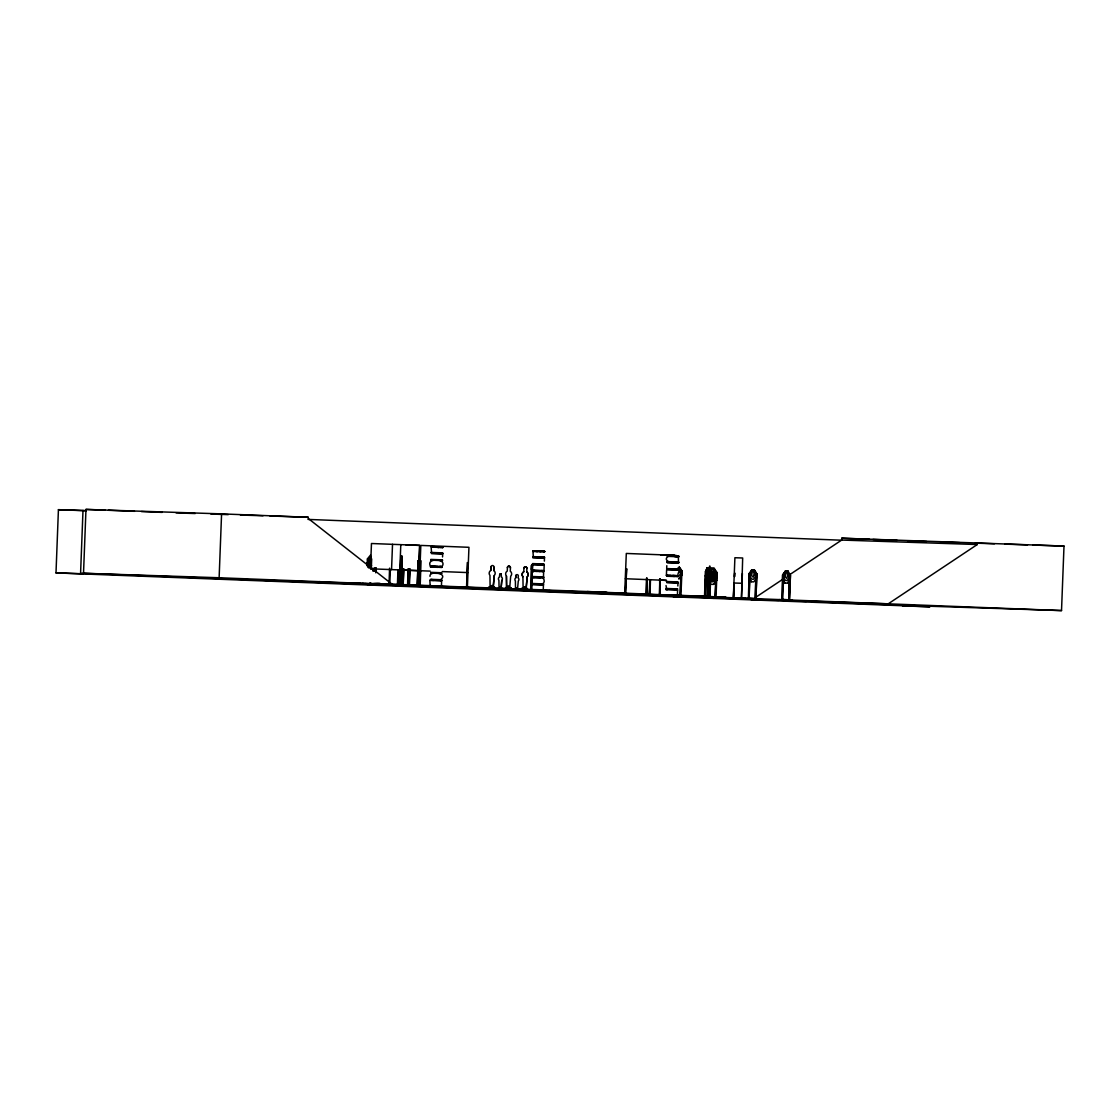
<?xml version="1.0" encoding="UTF-8"?>
<svg xmlns="http://www.w3.org/2000/svg" width="1120" height="1120" viewBox="0 0 1120 1120"><rect width="100%" height="100%" fill="white"/><g stroke="black" fill="none" stroke-linecap="round" stroke-linejoin="round"><path stroke-width="1.5" d="M401.268 559.804L401.226 565.278L401.87 562.926M401.856 559.818L400.806 585.186L401.646 559.902C402.122 548.702 400.61 567.364 401.716 561.666M402.108 559.818L401.086 585.2M902.482 605.892L929.978 606.802L56 572.894L58.422 509.684L85.918 510.594M82.992 510.482L80.584 573.16L752.948 599.368M392.42 584.5L308.182 518.448L308.224 517.272L221.578 513.884L85.974 509.418L83.496 573.804L56 572.894M83.51 573.272L219.128 577.752L221.578 513.884M319.662 581.56L320.166 582.232L318.542 582.162M353.738 583.226C357.126 584.01 349.524 583.632 353.038 583.198M354.186 583.786L355.236 583.296L353.808 583.772M353.458 583.226L355.18 583.282M354.662 583.8L356.958 583.366L355.978 583.842M356.006 583.324L362.628 584.108M359.156 583.968C362.908 582.694 352.548 583.814 361.186 584.052M359.772 583.996L362.572 583.576M369.222 584.36L371.21 583.674L363.104 583.59M369.068 584.36L364.98 583.674L366.604 584.276M367.094 565.74L367.36 558.95L370.524 555.072L368.816 562.058L370.706 564.522M367.234 565.642L367.332 563.01L371.154 556.85M367.024 584.276L368.34 584.332M367.906 565.768L368.27 558.684M367.948 567.448L368.27 558.712M368.662 566.076L370.37 559.076M370.72 583.52L369.838 583.226L369.46 584.374M380.744 583.772C378.91 582.064 367.836 584.724 370.062 583.24M370.51 583.254C370.118 586.614 382.62 583.814 373.982 584.094M371.28 569.338L371.672 558.908L370.86 558.866M370.832 583.898L370.832 583.268M373.044 569.828L373.114 568.064M372.778 583.982L371.63 584.458M373.926 584.052L377.3 584.64M374.458 571.13L374.584 568.12M374.43 583.66L374.626 584.598M374.542 584.584L374.654 583.674M375.018 571.102L375.144 567.742M375.088 584.612L375.438 583.702M375.76 572.824L375.956 567.77M376.166 568.148L376.012 572.166M380.1 584.78L375.76 584.094L380.128 584.262M376.362 584.64L377.902 584.178L375.732 584.626M380.674 584.276L379.82 584.248M385.154 584.99L387.31 584.542L385.182 584.458M393.162 585.298L387.968 585.102L389.088 584.472M388.864 584.08L388.808 584.99L390.908 585.214M389.578 568.148L389.004 585.004L388.066 584.906M385.966 585.018L390.166 584.654M389.76 585.032L390.362 569.87M389.9 584.122L389.858 585.032L390.53 584.668M385.98 584.5L389.746 585.172M391.552 569.604L392.518 544.334M392.42 585.27L393.19 584.766M392.672 585.284L392.224 584.724M395.01 584.948L405.678 585.242M397.306 584.402L397.418 585.326L397.922 570.15M398.776 570.192L398.02 585.354L399.084 585.368L388.024 584.976L390.11 585.172L389.396 585.144M398.314 584.444L398.174 585.354L407.848 585.732L408.52 568.876L407.946 585.732M400.792 544.656L399.826 569.926L370.482 568.792L371.462 543.508L419.566 545.384L417.942 586.026L419.552 585.55M401.576 559.762L401.422 555.842L399.56 585.13L400.68 585.186M400.652 559.846L400.078 585.144L401.072 559.538M402.668 584.598L403.34 585.55M403.326 568.946L402.878 585.536L423.094 586.222M403.088 585.536L403.606 568.946M403.13 585.536L403.914 568.96M404.418 584.794L404.558 585.606M409.934 568.946L409.304 585.802L398.328 584.836M407.554 585.718L408.058 568.862M409.472 568.932L409.374 585.802M408.982 585.788L409.794 568.946M413.91 585.914L390.348 584.668L391.146 584.696M417.088 585.998L418.166 560.714L417.326 585.998M417.634 586.026L418.656 585.13L417.97 585.368M418.516 579.894L419.258 560.756M418.88 560.742L419.244 586.068L420.826 545.426L468.944 547.302L467.376 587.944C460.894 586.432 476.588 588.672 465.934 587.902M419.132 586.068L420.14 560.784L421.05 560.826L420.168 586.11L419.3 585.158L418.278 586.04L419.804 545.398L405.986 544.936M419.846 586.096L419.902 585.172M420.532 586.026L416.696 585.914M430.234 586.096L429.828 580.454L433.034 580.566M429.996 576.38C428.834 570.36 448.98 572.908 440.734 579.712M430.486 566.188C425.292 557.452 448.21 558.32 441.91 566.636M431.55 552.454L431.102 546.798L442.638 547.022M441.434 586.516L441.616 580.902L433.034 580.566M442.554 556.948L442.652 554.05L431.508 553.63M466.508 587.916L467.544 562.632L466.69 587.93M467.152 587.944L467.516 587.034L466.55 586.992M482.524 588.77L482.818 588.07L481.754 588.756M483.35 588.42L484.148 588.448M484.848 588.462L485.87 588.91M486.738 588.952L486.514 588.196L488.656 588.616M487.326 588.574L486.738 588.21M489.37 588.644L490.308 587.006L489.16 586.964L489.09 588.602L501.662 589.008L501.928 588.14L501.648 589.47M489.454 588.294L489.16 586.964M490.252 589.008L489.538 588.994L490.308 587.006M490.77 570.472L490.966 567.056A1.582 1.498 -88.1 0 1 492.534 565.544A1.582 1.498 -88.1 0 1 493.976 567.182L493.836 570.598A3.164 3.01 -88.1 0 1 494.214 575.582L493.178 587.748L490.112 587.622L489.958 575.414A3.164 3.01 -88.1 0 1 490.77 570.472L490.966 567.056M491.47 588.364L491.582 585.592L492.954 585.648L492.856 588.42M493.836 570.598L493.976 567.182M494.466 587.16L493.318 587.118L493.262 588.434L494.466 587.16L494.508 588.966M497.518 588.686L496.062 588.798M498.344 589.092L499.156 588.028L499.058 589.134M499.646 589.456L498.12 589.372L498.386 588M498.638 589.358L499.156 588.028M499.282 589.022L498.498 588.672M499.828 589.05L499.954 587.09L500.92 587.132L500.85 588.966M499.94 588.938L500.01 587.09M500.626 589.078L500.92 587.132M501.13 588.98L501.928 588.14M501.494 589.484L501.158 588.112M502.138 589.12L501.34 588.77M501.298 589.204L505.134 589.246M503.804 589.204L503.216 588.84M505.638 587.594L505.932 588.924L506.786 587.636L505.638 587.594L505.568 589.232L527.366 590.072C527.786 586.194 525.686 591.136 528.626 589.82M506.044 589.652L506.786 587.636M507.444 567.7L507.248 571.102A3.164 3.01 -88.1 0 0 506.436 576.044L506.59 588.252L509.656 588.378L510.692 576.212A3.164 3.01 -88.1 0 0 510.258 571.214L510.454 567.812A1.582 1.498 -88.1 0 0 509.012 566.174A1.582 1.498 -88.1 0 0 507.444 567.7L507.374 567.686A1.582 1.498 -88.1 0 1 508.942 566.174A1.582 1.498 -88.1 0 1 510.384 567.812L510.454 567.812M509.334 589.05L509.432 586.278L507.99 586.222L507.948 588.994M510.944 587.79L509.796 587.748L509.74 589.064L510.944 587.79L510.286 589.848M510.09 589.414L509.796 587.748M511.532 589.624L482.048 588.56M513.1 589.694L512.288 589.918L513.996 589.316M515.536 589.764L514.864 588.63L514.92 589.82M514.864 588.63L515.242 590.058L515.634 588.658M515.984 577.64C514.178 573.496 520.086 573.594 517.944 577.71A2.114 2.002 -88.1 0 1 518.28 581.042L517.51 589.148L515.508 589.078L515.396 580.93A2.114 2.002 -88.1 0 1 515.984 577.64L516.068 575.358M516.362 589.568L516.488 587.72L517.398 587.762L517.286 589.596M517.608 589.61L518.406 588.77L518.518 590.128L517.636 588.742M518.14 589.638L518.406 588.77M519.498 590.002L517.818 589.4M519.736 590.226C524.034 586.572 516.264 591.57 509.992 589.568M520.282 589.834L519.764 589.47M522.046 589.862L522.116 588.224L523.264 588.266L523.124 589.932M522.326 589.904L522.116 588.224M522.606 590.282L523.264 588.266M523.124 588.896L522.914 576.688A3.164 3.01 -88.1 0 1 523.782 571.732L523.922 568.33A1.582 1.498 -88.1 0 1 525.49 566.804A1.582 1.498 -88.1 0 1 526.932 568.442L526.736 571.858A3.164 3.01 -88.1 0 1 527.17 576.842L526.078 589.008L527.226 576.856A3.164 3.01 -88.1 0 0 526.792 571.858L526.792 571.858M524.468 586.852C525.154 593.292 522.802 585.718 525.91 586.908L525.742 589.68L525.91 586.908M527.422 588.42L526.274 588.378L526.218 589.694L527.296 589.778M528.248 590.338C532.42 593.096 531.622 587.622 530.642 590.492L533.736 590.548L531.58 589.946M531.44 569.184L531.524 565.18L531.076 590.506M530.992 590.506L531.692 565.222L532.546 565.25L531.566 590.534L534.646 590.198M530.264 590.422L531.3 590.45L532.546 565.25M533.358 556.64L532.91 551.012L541.52 551.32M533.26 590.52L542.276 590.898M534.282 590.576L535.892 590.632M536.914 590.73L537.292 589.82L537.334 590.744L534.954 590.604L537.936 590.184M537.124 590.73L537.852 589.834M537.502 590.744L537.502 589.82M537.824 590.758L537.95 589.848L537.908 590.758L530.04 590.408M541.366 590.884L542.612 590.366L541.352 590.324M541.674 590.464L543.228 590.688L543.424 585.088L531.916 584.64M542.528 583.884C545.734 582.694 544.208 575.694 539.616 577.948M543.452 576.94L543.69 571.34M532.518 564.76L544.194 565.208L543.984 570.808L542.458 570.57L543.354 570.794M544.362 561.134L544.46 558.236L543.522 558.194M547.526 591.094L543.536 590.408M548.422 591.122L552.23 590.744M548.828 591.136L551.208 590.702L550.69 591.206M552.776 590.758L553.7 591.332L548.856 590.604M559.174 591.542C549.458 590.016 567.476 592.774 557.186 590.926M561.68 591.64L562.814 591.15L561.988 591.654M554.624 591.36L563.934 591.724M584.836 591.752L587.314 591.836M586.334 591.794C591.836 592.774 584.486 591.444 587.062 592.354L675.976 596.078L676.018 595.294L675.976 596.078L674.338 596.022L674.282 595.098M587.132 592.368L587.174 591.584L665.728 594.874M587.972 592.41L588.014 591.612M589.624 592.466L589.652 591.682M590.072 592.466L587.566 592.382M590.674 592.508L594.384 592.648L592.186 592.032M591.402 592.536L590.688 591.976M593.67 592.088L594.384 592.648M595.938 592.172L593.642 592.62M604.352 592.158L604.324 592.942L725.732 598.024L725.76 597.226L677.502 595.21M605.164 592.984L605.192 592.186M627.13 594.286L628.81 594.342L621.74 594.076L626.892 593.74M624.036 593.628L626.43 594.258M625.772 593.208L624.792 594.188L621.74 594.076M625.226 594.202L626.626 568.848L625.646 594.118L622.86 594.104M632.086 593.936L629.874 594.384M632.506 593.964C634.354 594.874 629.37 593.558 633.024 594.51M638.414 594.72L639.226 594.748C632.128 593.53 643.622 594.384 638.806 594.734M638.4 594.188L639.478 594.762L637.21 594.678M641.284 594.3L640.29 594.79L654.906 595.35M641.648 594.342L640.066 594.79M642.334 594.342L645.316 594.986L639.618 594.23M642.936 594.356L643.832 594.398M644.168 594.412L645.316 594.986M645.456 594.538L650.776 595.196M646.338 594.118L645.82 595.028L649.544 595.154L650.16 580.02L649.446 595.182L647.934 595.084M645.862 595.028L646.52 578.172M645.848 594.104L646.548 595.056L646.814 578.186M646.226 595.014L647.206 595.056L647.164 578.2M649.18 595.168L649.81 579.992M653.072 594.762L650.006 595.168L650.454 580.02M650.006 595.168L647.752 595.084L650.58 595.196M651.91 594.72L653.044 595.28M652.82 594.748L651.462 595.224M653.296 594.776L663.642 595.56M654.654 595.336L653.464 594.776L654.92 594.832M659.68 578.928L659.68 595.532L660.254 578.956M659.512 594.608L659.372 595.532L659.946 578.942M666.568 588.476L666.036 585.55M671.09 575.358L666.4 575.344L666.624 569.744L678.146 570.192M666.806 565.67L666.68 568.568L678.202 569.016M668.472 561.666C662.186 558.068 671.062 553.406 675.766 556.108M725.732 598.024L670.306 595.378M671.51 595.924L674.52 595.49M671.972 595.266L672.266 596.092M680.918 595.504C682.85 597.17 670.684 598.01 672.182 595.014M672.182 596.092L672.308 595.014M672.742 596.12L672.91 595.042L673.05 596.134M670.04 596.022L673.484 595.602L670.082 595.952M674.338 596.022L674.492 595.098M674.702 596.036L674.646 595.112M674.954 595.112L674.954 596.036L670.264 595.854M667.394 589.694L665.868 589.624L677.558 590.072L677.46 595.672L675.5 595.854M677.838 585.998L677.936 583.1L666.792 582.68M678.468 562.044L678.342 556.388M682.976 596.512L679.588 595.868L682.976 596.456M680.204 596.4L681.03 571.116L681.954 571.158L680.876 596.428M680.064 596.386L681.156 571.088M680.75 596.428L680.806 595.504M679.252 567L682.108 571.13L681.912 575.134L678.79 579.026L681.814 575.092M704.774 597.002L705.81 571.732M706.146 575.12L705.376 597.03M705.404 596.106L704.522 596.078L705.362 596.106L704.956 597.38L708.302 597.408M706.874 597.45C706.286 595.546 713.006 599.76 715.988 597.8L716.982 572.488L714.126 568.358L711.074 568.246L709.044 570.892M707.77 578.914L707.028 597.45L707.966 597.492M707.756 597.478L708.554 577.262L707.896 597.422M709.1 597.156L710.052 571.536L710.85 571.914L709.954 597.198M709.352 597.17L710.192 576.954M709.072 567.798L707.238 567.728L705.376 571.676L704.508 597.002L709.562 597.184C709.856 598.822 711.27 542.724 708.316 577.22L707.196 577.178L706.16 574.756L707.35 567.84M710.99 572.25L710.948 574.056L712.838 575.68L713.902 574.168L713.09 568.946L712.11 568.904L711.018 572.292L714.042 572.376L716.898 576.492L713.664 580.384L710.668 580.16L708.82 577.458L710.64 580.272L713.65 580.286M715.89 597.8L715.036 597.758L716.24 572.32M715.204 597.772L716.156 572.18M715.764 597.8L715.246 596.848M707.672 580.16L710.528 584.276L713.58 584.402L716.646 580.468L717.024 572.488M717.472 597.366L714.616 597.688M733.754 598.388L734.216 583.548L733.25 598.374L733.894 597.464M733.32 598.374L734.902 557.732L742.672 557.984L741.496 598.64L741.076 597.702M734.482 576.576L734.622 573.104M734.622 576.59L734.748 573.104M740.922 597.702L741.048 598.626M742.392 573.356L741.398 598.64M745.402 598.388L750.988 599.102L745.36 598.794M737.982 598.066L728.882 598.192L745.808 598.332M748.118 598.99C747.628 597.044 752.29 601.734 756 599.284M756.49 577.934L753.858 581.882L751.254 581.784L748.846 577.682L749 573.664L751.772 569.758L754.376 569.856L756.784 573.958L755.888 599.284C756.476 597.674 754.264 598.206 755.328 599.256L755.916 573.608L756.882 574L755.902 599.284M748.356 599.004L749.168 573.706L750.05 573.748L749.056 599.018L749.7 573.398M754.964 598.584L748.79 598.094L749.028 599.018M755.188 599.256L755.986 573.958M758.744 598.906L753.116 599.158L758.786 599.326M784.63 599.816L778.624 600.082M781.76 600.222C782.012 597.506 782.936 601.706 782.81 599.34M782.614 578.886L784.938 583.03L782.614 578.886L782.614 574.91L785.4 571.004L788.004 571.088L790.412 575.204L789.502 600.516L789.656 599.606L788.634 599.564M782.614 574.91L782.152 600.25L782.782 574.952L785.428 571.102L787.948 571.2M782.684 600.264L783.678 574.98L782.782 574.952M792.316 600.11L786.73 600.404L792.358 600.124M789.502 575.176L788.76 600.488L789.614 575.204L790.496 575.232L789.32 600.516M789.964 574.49L841.68 540.064L841.75 538.216L1064 546.07L1061.522 610.582L925.918 606.116M888.23 603.834L977.284 544.53L977.354 542.696M493.178 587.748L494.27 575.582M499.744 574.21L499.464 576.996A2.114 2.002 -88.1 0 0 498.918 580.3L499.072 588.448L501.074 588.518L501.76 580.412A2.114 2.002 -88.1 0 0 501.466 577.08L501.088 573.874M501.074 588.518L501.802 580.412M401.1 559.762L401.926 555.968L402.08 559.916M313.922 581.966L324.716 582.344M402.052 563.906C400.456 576.604 400.568 555.072 400.96 567.868M430.542 586.096L432.81 586.404L429.772 586.208L431.578 585.97M492.562 586.376L491.442 586.236L492.268 585.774M491.456 586.138L492.366 585.802M492.128 586.362L492.24 585.886M500.668 587.356L499.912 587.454L500.668 587.608M509.012 586.81L507.934 586.67M507.92 586.866L508.844 586.46M516.488 588.196L517.062 587.888M524.762 587.804L525.476 587.16M525.518 587.636L524.454 587.398L525.49 587.44M525.378 587.776L524.552 587.58M368.326 559.02L367.458 558.992M716.24 572.446L714.168 568.358L715.316 575.47L713.272 577.78L711.298 577.696M752.556 570.416L751.548 575.568L753.144 577.178L754.124 573.888L753.396 570.444L752.626 570.416M786.184 571.648L785.162 576.8L786.758 578.424L787.752 575.134L787.024 571.676L786.24 571.648M705.964 571.662L705.082 597.016M371.364 559.734L370.272 563.122L371.112 566.482M370.524 566.818L371.252 564.564M508.284 587.174L508.9 586.614L508.032 586.978M525.224 587.608L525.224 587.118M540.526 590.59L481.642 588.728M785.428 571.102L783.846 578.004L785.442 580.454L787.122 580.51L788.872 578.186L788.004 571.088M508.886 587.076L508.214 586.502M779.016 599.634L784.574 599.858M368.662 567.896L370.23 563.906L368.116 566.496M709.52 572.236L711.158 568.344L714.112 568.47M508.816 586.964L508.074 586.782L508.998 586.908M623.168 593.544L624.218 593.628M626.108 594.048L622.762 593.95M364.378 584.178L365.47 583.688L364.826 584.094M704.956 597.352L708.316 597.366M705.418 596.918L708.344 596.974M708.596 579.712L710.43 575.834L708.526 579.824L706.776 579.754L705.278 575.652M370.132 567.84L371.56 565.418M508.382 586.978L508.858 586.684M524.552 587.412L524.846 587.51M369.362 567.63L371.084 564.844L369.586 561.848L370.468 561.876M711.662 578.018L709.884 581.07L712.138 578.606L714.224 581.252L712.698 578.046L714.392 575.092L712.236 577.43L710.57 574.882M787.542 583.128L790.258 579.208L787.542 583.128L784.868 583.016M677.908 574.322L679.042 571.046L678.174 567.588M533.722 570.262L532.798 570.626M370.062 567.098L367.178 562.968L370.398 559.076L371.266 562.464M713.538 584.29L716.618 580.468M678.356 576.408L680.4 574.112L679.196 567.098L681.996 571.158M482.888 588.406L482.006 588.378L490.168 588.672M526.988 590.436L527.702 590.45L486.514 588.546M489.902 588.63L491.05 589.092M510.104 589.568L510.482 589.862M511.196 589.848L509.894 589.848M515.844 589.834L515.172 590.016M517.776 589.834L518.63 589.96M519.47 589.806L518.546 590.142M522.858 589.89L524.062 590.338L522.816 590.072M432.348 566.09L430.556 566.244L433.58 566.524M499.87 573.986L501.13 573.874M676.508 595.882L677.194 595.686L665.826 595.294L676.536 595.644M700.588 596.778L713.832 596.862M755.496 597.45L782.782 579.278M527.478 590.296L542.598 590.884M493.22 589.176L494.2 589.078M507.206 589.484L507.01 589.68M514.668 590.044L523.74 589.932M526.176 590.436L527.1 590.464M673.456 595.602L675.948 595.854M491.722 585.774L492.576 585.984M535.542 590.086L536.312 590.128M557.256 591.458L558.67 591.514M351.652 583.688L353.962 583.24M531.482 590.464L532.938 590.548M393.008 585.284L392.21 585.256M528.262 589.806L537.992 590.184M530.474 590.422L531.314 590.45M629.02 593.824L630.308 593.88M358.582 583.422L359.506 583.464M549.36 590.632L550.2 590.66M549.346 591.15L550.186 591.192M640.962 594.286L654.248 594.804M540.82 551.334L539.56 551.292L542.038 551.348M543.2 551.152L544.74 551.446L541.52 551.348M533.204 551.376L540.596 551.334M539.882 551.502L541.03 551.558M539.49 551.6L536.116 551.474M678.986 556.43L678.034 556.416M674.87 556.626L667.814 556.374M430.906 552.426L442.708 552.874L441.756 552.846M532.7 556.612L544.516 557.06L543.564 557.032M532.784 557.788L544.18 558.222M666.946 561.596L667.898 561.624M666.974 562.002L678.818 562.464L677.866 562.422M667.184 562.772L678.426 563.206M430.766 559.412L442.442 559.86M543.956 564.032L532.574 563.584M544.026 564.438L532.462 563.99M532.602 564.354L544.012 564.802M678.272 569.422L666.708 568.974M678.258 569.786L667.212 569.366M441.896 567.154L440.65 567.07M441.84 567.504L437.43 567.21M543.676 570.64L541.268 570.934M532.462 570.598L535.388 570.71M532.448 571.242L533.68 571.298M666.428 575.19L667.394 575.218M678.216 575.624L672.63 575.414L675.542 575.694M666.4 575.638L667.366 575.61M667.03 575.904L678.216 576.338L677.558 576.002M666.68 576.24L674.324 576.52M678.188 576.674L673.694 576.394M441.658 572.754L430.794 572.334M441.728 573.16L430.682 572.74M441.714 573.524L430.668 573.104M543.536 577.346L532.49 576.926M666.316 581.49L677.866 581.924L677.04 581.896M543.704 578.116L542.752 578.088M677.95 583.1L676.998 583.072M441.63 580.902L440.678 580.874M665.91 588.448L677.726 588.91L676.774 588.882M543.438 585.088L542.486 585.06M677.684 590.072L676.732 590.044M439.88 586.292L441.308 586.516L440.454 586.32M441.112 586.74L432.81 586.18M531.58 590.086L532.924 590.31M542.906 590.926L527.184 590.338L528.598 590.352M677.152 595.518L675.92 595.462M628.39 594.328L627.522 594.3M629.188 594.356L629.608 594.384M534.52 590.058L533.12 590.002M554.792 591.374L556.738 590.926L554.638 590.828M648.844 594.594L647.78 594.552M625.45 593.684L624.47 593.642M633.738 594.006L634.844 594.048M630.392 594.412L631.106 594.426M634.046 594.552L635.614 594.608L634.466 594.566M176.092 512.904L195.216 513.534M210.868 514.052L228.242 514.626M240.422 515.032L263.018 515.774M269.976 515.998L308.224 517.272M940.562 541.996L959.686 542.626M975.338 543.144L994.462 543.774M1004.892 544.124L1027.488 544.866M1032.71 545.034L1064 546.07M841.68 540.064L977.284 544.53M660.604 554.876L676.144 555.38M468.244 562.66L467.432 562.632M625.814 568.806L626.626 568.848M711.004 572.362L714.042 572.376L715.162 579.474L713.118 581.784L711.144 581.714L709.254 579.25M367.178 562.968L370.034 567.098M523.922 568.33L523.852 568.316A1.582 1.498 -88.1 0 1 525.42 566.804A1.582 1.498 -88.1 0 1 526.862 568.442L526.932 568.442M523.726 571.732L523.782 571.732A3.164 3.01 -88.1 0 0 522.914 576.688L522.97 576.688M403.284 570.164L418.824 570.668M659.624 580.146L666.54 580.384L625.324 578.732M733.922 583.016L741.692 583.268M506.436 576.044L506.646 588.266M508.074 586.782L508.662 586.922M417.172 585.074L417.984 585.102M256.494 580.02L392.532 584.514M367.192 584.304L372.218 584.472M466.06 587.846L469.042 587.944M499.842 588.714L500.64 588.742M514.976 589.302L515.774 589.33M522.41 589.554L523.208 589.582M625.002 593.18L625.478 593.194M537.88 590.758L540.414 590.282L537.712 590.184M550.522 591.206L553.252 591.318M627.704 593.782L628.824 593.81M652.288 594.734L654.066 594.79M652.274 595.266L653.996 595.322M752.626 599.354L888.552 603.848M435.288 546.994L431.76 546.616M437.766 547.106L438.844 547.358L431.774 547.204M441.994 547.246L442.932 547.26L438.844 547.092M441.938 547.596L442.904 547.624L440.202 547.512M678.02 556.178L678.986 556.22L676.284 556.08L678.342 556.416M537.124 551.53L537.754 551.544M543.746 551.782L544.698 551.81L539.756 551.614M677.992 556.766L678.944 556.794L674.24 556.5M441.826 553.252L442.778 553.294L431.452 552.86M441.812 553.616L442.764 553.644L431.438 553.21M441.714 554.022L442.526 554.036M543.62 557.438L544.572 557.466L533.26 557.046M543.606 557.802L544.558 557.83L533.246 557.396M677.852 562.786L678.804 562.814L666.96 562.366M441.56 560.238L442.512 560.266L430.654 559.804M441.546 560.588L442.498 560.616L430.64 560.168M431.354 566.048L430.542 566.02M431.284 566.706L430.458 566.72M533.148 570.234L532.854 570.234M433.566 567.168L430.5 567.056M532.434 571.242L536.816 571.41M542.85 577.682L543.802 577.71L532.476 577.276M677.11 582.302L678.062 582.344L666.736 581.91M677.096 582.666L678.048 582.694L666.722 582.274M440.79 580.118L441.742 580.146L430.416 579.712M532.616 583.492L532.322 583.492M440.776 580.468L441.728 580.51L430.402 580.076M542.598 584.29L543.55 584.332L532.224 583.898M542.584 584.654L543.536 584.682L532.21 584.262M676.83 589.288C679.238 589.344 662.942 588.728 667.352 588.924M676.816 589.638C679.224 589.708 662.928 589.092 667.338 589.274M430.584 585.928L430.29 585.928M486.64 587.944L487.998 588.252M521.374 589.274L519.708 589.204M530.292 589.89L531.314 589.932L530.586 589.89M530.824 589.904L532.392 590.114M534.8 590.058L535.906 590.1M560.126 591.052L560.938 591.08M530.81 590.436L532.364 590.506M537.698 590.702L538.51 590.73M560.098 591.584L560.924 591.612M651.728 594.706L652.54 594.734M749.168 598.108L748.468 598.08M669.13 555.814L667.156 555.758L674.898 556.052M669.102 555.828L670.39 555.87M675.752 556.094L678.048 556.192M537.446 551.18L532.91 550.984M675.766 556.332L678.034 556.388M536.942 551.516L532.91 551.348M677.012 556.724L675.724 556.682L678.006 556.766M667.884 561.624L678.762 562.044M754.334 569.954L751.758 569.856L750.344 573.748L750.218 576.758L751.828 579.208L753.508 579.264L755.258 576.954L754.278 569.954L756.882 574M705.53 571.718L707.238 567.728M432.334 566.076L440.678 566.566M431.298 566.216L433.608 566.132M533.134 570.234L542.458 570.584L541.282 570.556M431.284 566.734L440.65 567.098M432.292 566.762L439.474 567.028M668.346 575.414L672.616 575.568M431.298 567.07L432.292 567.112M667.338 575.61L668.36 575.652M534.086 570.934L532.14 570.892L533.666 570.948M534.086 570.962L543.844 571.34M667.324 575.89L676.704 576.03M533.848 577.724L532.546 577.682M533.834 577.724L539.616 577.948M431.816 579.348L430.514 579.32M431.816 579.348L441.686 579.74M532.616 583.492L543.48 583.926M351.512 583.142L352.016 583.17M360.08 583.478L358.344 583.422M503.3 588.574L504.49 588.63M362.054 583.562L363.636 583.618M431.536 586.124L435.82 586.124M439.488 586.446L440.482 586.474M590.086 591.948L587.58 591.85L588.532 592.424M365.148 583.674L367.038 583.744M562.282 591.136L563.318 591.164M649.95 594.272L649.698 594.258M706.972 596.526L707.91 596.568M438.186 586.642L439.474 586.684M584.822 592.27L587.286 592.368M627.06 593.74L627.858 593.782M667.59 595.294L668.878 595.196M788.774 599.83L782.502 599.34M361.634 584.066L363.188 584.136M375.214 584.612L365.708 584.234M666.582 595.266L667.59 595.518M629.972 594.384L629.328 594.37M634.144 594.552L633.5 594.524M641.83 594.846L642.306 594.86M781.844 600.236L789.474 600.516M435.792 546.756L431.788 546.616M434.322 546.938L439.726 547.134M670.362 556.08L671.846 555.926M437.304 547.386L438.816 547.442M433.58 566.3L435.036 566.566M435.036 566.356L438.102 566.468M535.374 570.766L539.882 570.948M671.062 575.82L672.616 575.876M433.552 567.168L438.06 567.336M536.802 571.41L539.854 571.522M388.57 584.066L431.41 585.662M440.09 586.068L606.83 592.256L606.802 593.04L370.23 584.164L371.07 584.192M407.918 585.074L408.828 585.13M646.576 594.398L649.516 594.524M725.76 597.226L673.372 595.35M627.158 593.754L628.11 593.782M668.864 595.35L674.254 595.56M313.992 581.98L324.716 582.386M356.44 583.856L358.764 583.436M625.436 594.118L624.652 594.09L626.304 553.448L674.408 555.324M841.75 538.216L869.47 539.294M872.942 539.434L897.204 540.372M907.606 540.778L926.66 541.52M85.974 509.418L105.028 510.16M108.5 510.286L134.484 511.308M141.428 511.574L162.218 512.386M58.422 509.684L86.352 510.776M308.014 519.414L842.072 540.232M433.818 546.7L435.218 546.742M438.844 546.868L442.82 547.036M674.884 556.038L676.298 556.108M537.026 550.928L532.91 550.774L544.586 551.208M540.638 551.054L543.228 551.166M669.844 556.094L667.156 555.968M674.884 556.262L677.46 556.388M433.804 546.938L431.228 546.812M542.038 551.32L544.74 551.46M438.55 547.456L440.216 547.512M710.85 571.914L710.136 571.634M418.068 560.714L419.524 560.77M439.474 566.356L442.19 566.636M675.528 575.904L678.118 575.806M438.074 566.706L442.064 566.93M541.296 570.71L532.28 570.374M539.882 570.878L541.282 571.004M539.686 571.522L542.43 571.62M401.52 569.996L418.6 570.668M419.86 570.71L430.164 571.116M442.19 571.578L467.964 572.586M493.318 587.118L493.626 588.938L506.646 589.302M705.376 596.372L709.114 596.498M219.128 577.752L1061.522 610.582M357.308 583.366L359.786 583.464M437.332 586.334L439.908 586.46M540.512 590.422L541.716 590.632M595.196 592.676L595.924 592.704M667.156 595.532L669.732 595.63M392.826 584.752L393.554 584.78M398.174 585.284L407.302 585.578M431.102 586.362L433.692 586.46M437.318 586.586L441.294 586.74M647.976 595.084L650.482 595.196M379.806 584.78L380.66 584.808M763.014 599.76L778.624 600.376M792.456 600.908L806.344 601.454M820.162 601.986L835.8 602.602M849.604 603.134L865.27 603.75M877.31 604.212L892.99 604.828M906.752 605.36L922.446 605.976M677.418 556.724L678.3 556.752M748.846 577.682L751.366 581.686M676.676 575.974L677.586 576.072M440.65 566.412L441.546 566.608M542.458 571.06L543.326 571.298M542.402 571.62L543.298 571.662M792.708 600.6L786.842 600.348M370.258 583.366L371.098 583.408M532.07 590.114L532.966 590.142M542.584 590.674L541.688 590.856L543.102 590.926M430.234 586.32L431.13 586.362M439.88 586.698L440.762 586.74M532.588 576.52L543.746 576.94M399.714 584.472L401.016 584.542M707.126 571.774L708.106 575.134L708.372 568.4L707.126 571.774M710.864 576.296L710.794 578.06L712.684 579.698L713.804 576.408L712.936 572.95L711.956 572.922L710.864 576.296M723.562 597.142L724.094 597.954L723.562 597.142M375.032 568.568L372.918 571.116L375.102 568.638M659.722 594.608L659.008 594.594L659.722 594.608M709.142 596.246L709.982 596.274L709.114 596.246M531.524 569.156L532.896 571.914L531.524 569.156"/></g></svg>
